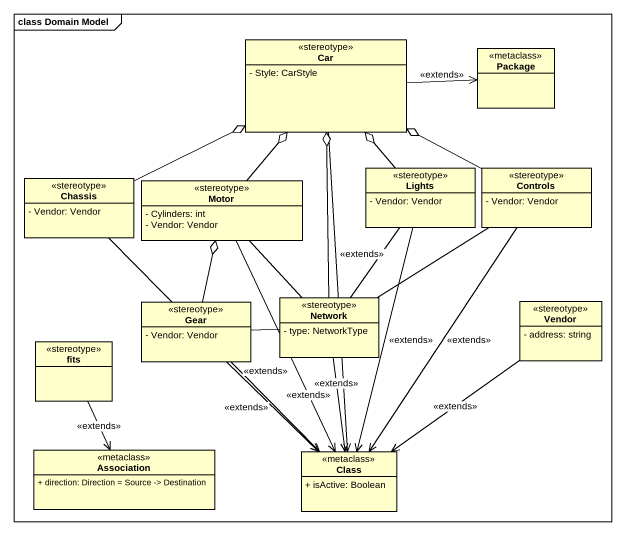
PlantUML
@startuml
mainframe class Domain Model
hide circle
hide empty members
skinparam classAttributeIconSize 0
class Car <<stereotype>> {
  - Style: CarStyle
}
class "Package" as Package_ <<metaclass>>
class Chassis <<stereotype>> {
  - Vendor: Vendor
}
class Motor <<stereotype>> {
  - Cylinders: int
  - Vendor: Vendor
}
class Lights <<stereotype>> {
  - Vendor: Vendor
}
class Controls <<stereotype>> {
  - Vendor: Vendor
}
class Gear <<stereotype>> {
  - Vendor: Vendor
}
class "Network" as Network_ <<stereotype>> {
  - type: NetworkType
}
class Vendor <<stereotype>> {
  - address: string
}
class fits <<stereotype>>
class Association <<metaclass>> {
  + direction: Direction = Source -> Destination
}
class "Class" as Class_ <<metaclass>> {
  + isActive: Boolean
}
Car -right-> Package_ : <<extends>>
Car --> Class_ : <<extends>>
Chassis -right-o Car
Chassis --> Class_ : <<extends>>
Motor -up-o Car
Motor --> Class_ : <<extends>>
Lights -up-o Car
Lights --> Class_ : <<extends>>
Controls -left-o Car
Controls --> Class_ : <<extends>>
Gear -up-o Motor
Gear --> Class_ : <<extends>>
Network_ -up-o Car
Network_ -up- Motor
Network_ -up- Lights
Network_ -up- Controls
Network_ -left- Gear
Network_ --> Class_ : <<extends>>
Vendor --> Class_ : <<extends>>
fits --> Association : <<extends>>
@enduml
